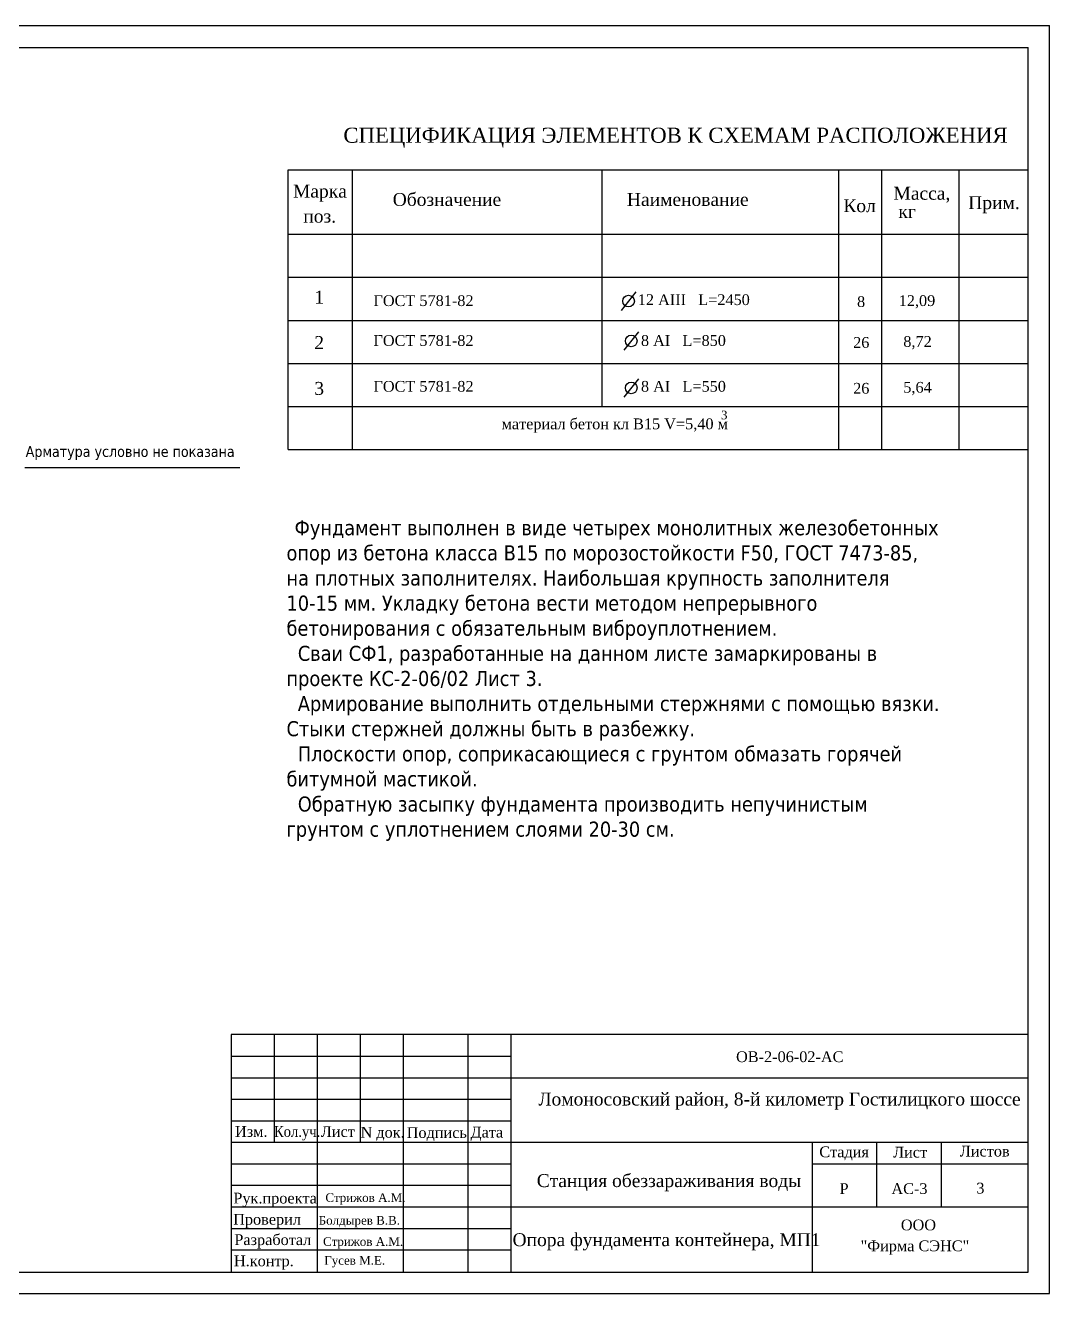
# Model space of a CAD drawing. Header units: centimetres. Extents: x -79108 to 23646, y 1114 to 56645.
# Drawn here: x -75469 to -70708, y 50753 to 56645 of the extents above; entities that cross this region are included whole.
import ezdxf

# ---------------------------------------------------------------- set-up
doc = ezdxf.new("R2010")
doc.units = ezdxf.units.CM
doc.header["$MEASUREMENT"] = 0
doc.layers.add('опорудование', color=7, linetype='Continuous')
doc.layers.add('Текст', color=7, linetype='Continuous')
doc.styles.add('CН', font='')
doc.styles.add('СН с наклоном', font='', dxfattribs={"oblique": 15})
doc.styles.get('CН').set_extended_font_data('Times New Roman Cyr')
doc.styles.get('СН с наклоном').set_extended_font_data('Times New Roman Cyr')

msp = doc.modelspace()

# ---------------------------------------------------------------- linework, layer by layer
for p, q in [((-79107.673, 56645.225), (-70707.673, 56645.225)), ((-70707.673, 50752.54), (-70707.673, 56645.225)), ((-78797.968, 56542.54), (-70807.673, 56542.54)), ((-70807.673, 50852.54), (-70807.673, 56542.54)), ((-74247.673, 54674.711), (-74247.673, 55974.711)), ((-73947.673, 54674.711), (-73947.673, 55974.711)), ((-72787.673, 54874.711), (-72787.673, 55974.711)), ((-71687.673, 54674.711), (-71687.673, 55974.711)), ((-71487.673, 54674.711), (-71487.673, 55974.711)), ((-71127.673, 54674.711), (-71127.673, 55974.711)), ((-75471.041, 54591.443), (-74472.105, 54591.443)), ((-78797.968, 50852.54), (-70807.673, 50852.54)), ((-79107.673, 50752.54), (-70707.673, 50752.54))]:
    msp.add_line(p, q)
at = {"layer": 'опорудование'}
for p, q in [((-70812.197, 51955.809), (-74512.197, 51955.809)), ((-74512.197, 51955.809), (-74512.197, 50855.809)), ((-74312.197, 51955.809), (-74312.197, 51455.809)), ((-74112.197, 51955.809), (-74112.197, 50855.809)), ((-73912.197, 51955.809), (-73912.197, 51455.809)), ((-73712.197, 51955.809), (-73712.197, 50855.809)), ((-73412.197, 51955.809), (-73412.197, 50855.809)), ((-73212.197, 51955.809), (-73212.197, 50855.809)), ((-74512.197, 51855.809), (-73212.197, 51855.809)), ((-74512.197, 51755.809), (-70812.197, 51755.809)), ((-74512.197, 51655.809), (-73212.197, 51655.809)), ((-74512.197, 51555.809), (-73212.197, 51555.809)), ((-74512.197, 51455.809), (-70812.197, 51455.809)), ((-71812.197, 51455.809), (-71812.197, 50855.809)), ((-71512.197, 51455.809), (-71512.197, 51155.809)), ((-71212.197, 51455.809), (-71212.197, 51155.809)), ((-74512.197, 51355.809), (-73212.197, 51355.809)), ((-71812.197, 51355.809), (-70812.197, 51355.809)), ((-74512.197, 51255.809), (-73212.197, 51255.809)), ((-74512.197, 51155.809), (-70812.197, 51155.809)), ((-74512.197, 51055.809), (-73212.197, 51055.809)), ((-74512.197, 50955.809), (-73212.197, 50955.809))]:
    msp.add_line(p, q, dxfattribs=at)
at = {"layer": 'Текст'}
for p, q in [((-74247.673, 55974.711), (-70807.673, 55974.711)), ((-74247.673, 55674.711), (-70807.673, 55674.711)), ((-74247.673, 55474.711), (-70807.673, 55474.711)), ((-72631.254, 55406.944), (-72699.074, 55321.099)), ((-74247.673, 55274.711), (-70807.673, 55274.711)), ((-72618.751, 55221.839), (-72686.571, 55135.995)), ((-74247.673, 55074.711), (-70807.673, 55074.711)), ((-72618.751, 55003.608), (-72686.571, 54917.764)), ((-74247.673, 54874.711), (-70807.673, 54874.711)), ((-74247.673, 54674.711), (-70807.673, 54674.711))]:
    msp.add_line(p, q, dxfattribs=at)
for centre in [(-72665.164, 55364.022), (-72652.661, 55178.917), (-72652.661, 54960.686)]:
    msp.add_circle(centre, 27.109, dxfattribs=at)

# ---------------------------------------------------------------- texts
at = {"char_height": 50, "attachment_point": 1}
for s, insert, width in [('{\\fTahoma|b0|i0|c204|p32;Арматура условно не показана}', (-75467.489, 54690.201), 1425.592), ('{\\fTahoma|b0|i0|c204|p32;  \\H1.4x;Фундамент выполнен в виде четырех монолитных железобетонных опор из бетона класса В15 по морозостойкости \\fTahoma|b0|i0|c0|p32;F50\\fTahoma|b0|i0|c204|p32;, ГОСТ 7473-85, на плотных заполнителях. Наибольшая крупность заполнителя 10-15 мм. Укладку бетона вести методом непрерывного бетонирования с обязательным виброуплотнением.\\P  Сваи СФ1, разработанные на данном листе замаркированы в проекте КС-2-06/02 Лист 3. \\P  Армирование выполнить отдельными стержнями с помощью вязки. Стыки стержней должны быть в разбежку.\\P\\fTahoma|b0|i0|c0|p32;  \\fTahoma|b0|i0|c204|p32;Плоскости опор, соприкасающиеся с грунтом обмазать горячей битумной мастикой.\\P\\fTahoma|b0|i0|c0|p32;  \\fTahoma|b0|i0|c204|p32;Обратную засыпку фундамента производить непучинистым грунтом с уплотнением слоями 20-30 см.}', (-74255.128, 54345.95), 3049.0936)]:
    msp.add_mtext(s, dxfattribs=dict(at, insert=insert, width=width))
at = {"layer": 'опорудование'}
for s, height, style, p in [('ОВ-2-06-02-АС', 50, 'CН', (-72165.316, 51828.339)), ('Ломоносовский район, 8-й километр Гостилицкого шоссе', 60, 'СН с наклоном', (-73084.489, 51626.525)), ('Изм.', 50, 'CН', (-74494.482, 51480.999)), ('Лист', 50, 'CН', (-74095.534, 51480.535)), ('N док.', 50, 'CН', (-73910.987, 51477.265)), ('Подпись', 50, 'CН', (-73696.368, 51475.868)), ('Дата', 50, 'CН', (-73399.713, 51477.883)), ('Стадия', 50, 'CН', (-71778.42, 51386.382)), ('Лист', 50, 'CН', (-71435.556, 51384.866)), ('Листов', 50, 'CН', (-71125.339, 51389.602)), ('Cтанция обеззараживания воды', 60, 'CН', (-73091.841, 51247.655)), ('3', 50, 'CН', (-71048.323, 51217.693)), ('Рук.проекта', 50, 'CН', (-74502.085, 51171.418)), ('Стрижов А.М.', 40, 'CН', (-74074.392, 51178.708)), ('Р', 50, 'CН', (-71684.284, 51215.414)), ('АС-3', 50, 'CН', (-71443.217, 51215.414)), ('Проверил', 50, 'CН', (-74502.94, 51073.027)), ('Болдырев В.В.', 40, 'CН', (-74105.393, 51073.027)), ('ООО', 50, 'CН', (-71399.478, 51046.643)), ('Разработал', 50, 'CН', (-74497.469, 50978.278)), ('Опора фундамента контейнера, МП1', 60, 'CН', (-73204.43, 50973.127)), ('Стрижов А.М.', 40, 'CН', (-74085.334, 50974.634)), ('"Фирма СЭНС"', 50, 'CН', (-71586.286, 50949.624)), ('Н.контр.', 50, 'CН', (-74499.293, 50879.886)), ('Гусев М.Е.', 40, 'CН', (-74079.863, 50887.174))]:
    msp.add_text(s, height=height, dxfattribs=dict(at, style=style)).set_placement(p)
at = {"layer": 'опорудование', "style": 'CН', "width": 0.9}
msp.add_text('Кол.уч.', height=50, dxfattribs=at).set_placement((-74313.58, 51480.999))
at = {"layer": 'Текст', "style": 'CН'}
for s, height, p in [('СПЕЦИФИКАЦИЯ ЭЛЕМЕНТОВ К СХЕМАМ РАСПОЛОЖЕНИЯ', 70, (-73990.642, 56099.775)), ('Марка', 60, (-74224.97, 55845.159)), ('Обозначение', 60, (-73761.434, 55806.45)), ('Наименование', 60, (-72672.697, 55806.45)), ('Масса,', 60, (-71433.541, 55835.067)), ('Кол', 60, (-71666.707, 55777.37)), ('Прим.', 60, (-71085.887, 55791.563)), ('поз.', 60, (-74176.874, 55728.709)), (' кг', 60, (-71433.541, 55750.171)), ('1', 60, (-74125.879, 55352.601)), ('ГОСТ 5781-82', 50, (-73850.873, 55341.187)), ('12 АIII   L=2450', 50, (-72622.211, 55345.706)), ('12,09', 50, (-71409.364, 55341.187)), ('8', 50, (-71602.956, 55336.669)), ('2', 60, (-74125.879, 55141.385)), ('ГОСТ 5781-82', 50, (-73850.873, 55155.945)), ('8 АI   L=850', 50, (-72607.512, 55155.945)), ('26', 50, (-71621.041, 55146.908)), ('8,72', 50, (-71387.808, 55151.426)), ('3', 60, (-74125.879, 54928.551)), ('ГОСТ 5781-82', 50, (-73850.873, 54943.11)), ('8 АI   L=550', 50, (-72607.512, 54943.11)), ('26', 50, (-71621.041, 54934.074)), ('5,64', 50, (-71387.808, 54938.592)), ('материал бетон кл В15 V=5,40 м', 50, (-73255.285, 54768.807)), ('3', 40, (-72235.361, 54814.936))]:
    msp.add_text(s, height=height, dxfattribs=at).set_placement(p)

doc.saveas('drawing.dxf')
